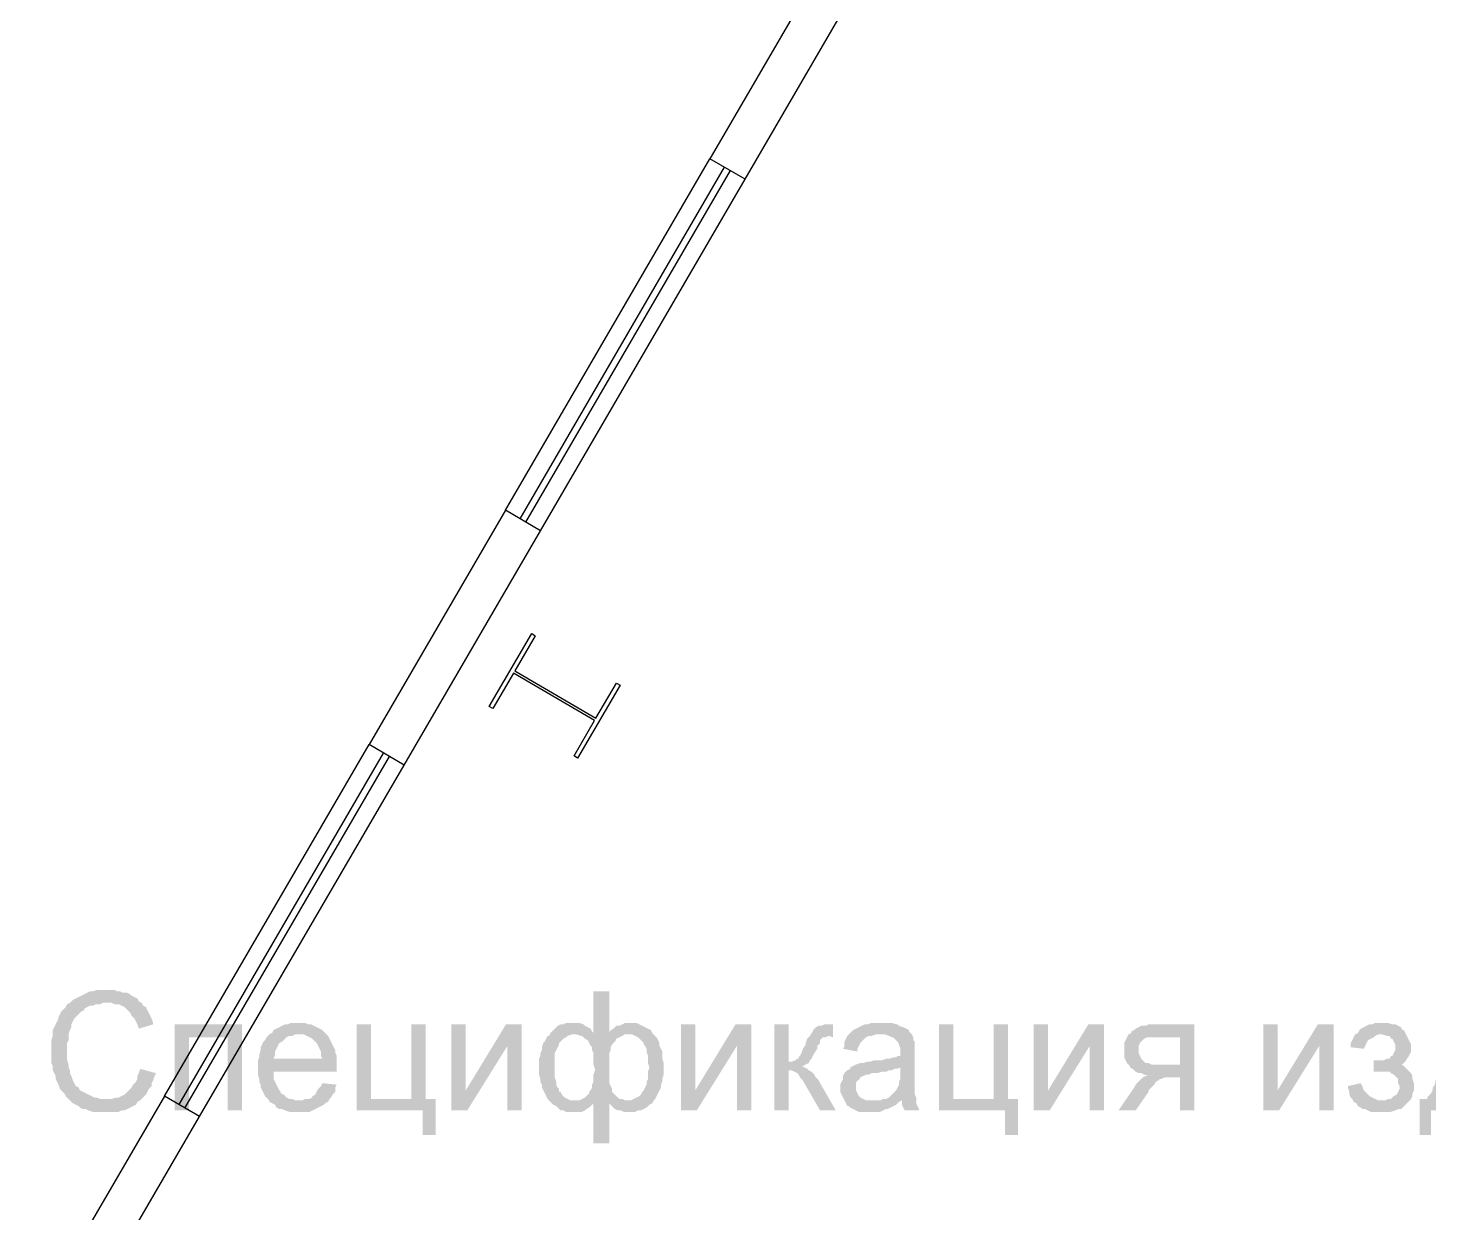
# Model space of a CAD drawing. Header units: millimetres. Extents: x -383313 to -161684, y -117025 to 99224.
# Drawn here: x -367120 to -362985, y -25463 to -21968 of the extents above; entities that cross this region are included whole.
import ezdxf

# ---------------------------------------------------------------- set-up
doc = ezdxf.new("R2010")
doc.units = ezdxf.units.MM
doc.header["$MEASUREMENT"] = 0
for name, color, linetype in [('001__КОНСТРУКТИВ__Колонны', 14, 'Continuous'), ('001__КОНСТРУКТИВ__Окна', 7, 'Continuous'), ('001__КОНСТРУКТИВ__размеры внутр.', 7, 'Continuous'), ('PDF_Solid Fills', 7, 'Continuous')]:
    doc.layers.add(name, color=color, linetype=linetype)

# ---------------------------------------------------------------- blocks, each defined once
blk = doc.blocks.new('A$Cf5759c35')
at = {"layer": 'PDF_Solid Fills'}
for points in [[(-8424.3, -6540.5), (-8424.3, -6540.5), (-8454, -6540.5), (-8466.7, -6544.7), (-8475.1, -6544.7), (-8483.6, -6549), (-8492.1, -6553.2), (-8500.5, -6557.4), (-8509, -6561.7), (-8509, -6561.7), (-8517.5, -6565.9), (-8525.9, -6570.1), (-8534.4, -6578.6), (-8542.9, -6582.8), (-8547.1, -6591.3), (-8555.6, -6599.8), (-8559.8, -6604), (-8564, -6612.5), (-8568.3, -6620.9), (-8568.3, -6625.2), (-8572.5, -6633.6), (-8576.7, -6642.1), (-8581, -6650.6), (-8585.2, -6659), (-8585.2, -6667.5), (-8585.2, -6676), (-8589.4, -6688.7), (-8589.4, -6697.1), (-8589.4, -6709.8), (-8589.4, -6718.3), (-8589.4, -6726.8), (-8589.4, -6739.5), (-8589.4, -6747.9), (-8589.4, -6756.4), (-8585.2, -6764.9), (-8585.2, -6777.6), (-8581, -6786), (-8576.7, -6794.5), (-8576.7, -6803), (-8572.5, -6811.4), (-8572.5, -6811.4), (-8568.3, -6819.9), (-8564, -6832.6), (-8555.6, -6841.1), (-8551.3, -6845.3), (-8547.1, -6853.8), (-8538.6, -6862.2), (-8534.4, -6866.5), (-8428.6, -6862.2), (-8432.8, -6862.2), (-8445.5, -6862.2), (-8454, -6858), (-8462.4, -6858), (-8470.9, -6853.8), (-8479.4, -6849.5), (-8487.8, -6845.3), (-8496.3, -6841.1), (-8504.8, -6836.8), (-8509, -6828.4), (-8517.5, -6824.1), (-8521.7, -6815.7), (-8525.9, -6807.2), (-8530.2, -6794.5), (-8530.2, -6794.5), (-8534.4, -6786), (-8534.4, -6777.6), (-8538.6, -6769.1), (-8538.6, -6760.6), (-8542.9, -6747.9), (-8542.9, -6739.5), (-8542.9, -6731), (-8542.9, -6718.3), (-8542.9, -6718.3), (-8542.9, -6709.8), (-8542.9, -6697.1), (-8538.6, -6688.7), (-8538.6, -6680.2), (-8538.6, -6671.7), (-8534.4, -6659), (-8530.2, -6650.6), (-8530.2, -6642.1), (-8525.9, -6633.6), (-8521.7, -6625.2), (-8513.2, -6616.7), (-8509, -6612.5), (-8500.5, -6604), (-8492.1, -6599.8), (-8492.1, -6595.5), (-8483.6, -6591.3), (-8475.1, -6587.1), (-8466.7, -6587.1), (-8458.2, -6582.8), (-8445.5, -6582.8), (-8437, -6578.6), (-8424.3, -6578.6), (-8322.7, -6578.6), (-8331.2, -6574.4), (-8335.4, -6565.9), (-8343.9, -6561.7), (-8352.4, -6557.4), (-8356.6, -6553.2), (-8365.1, -6549), (-8377.8, -6549), (-8386.2, -6544.7), (-8394.7, -6544.7), (-8403.2, -6540.5), (-8415.9, -6540.5)], [(-8322.7, -6578.6), (-8424.3, -6578.6), (-8411.6, -6578.6), (-8403.2, -6582.8), (-8390.5, -6582.8), (-8382, -6587.1), (-8373.5, -6591.3), (-8369.3, -6595.5), (-8360.8, -6604), (-8356.6, -6608.2), (-8352.4, -6616.7), (-8343.9, -6625.2), (-8339.7, -6633.6), (-8335.4, -6642.1), (-8331.2, -6654.8), (-8288.9, -6642.1), (-8288.9, -6637.9), (-8293.1, -6625.2), (-8297.3, -6616.7), (-8301.6, -6608.2), (-8305.8, -6599.8), (-8310, -6591.3), (-8318.5, -6587.1)], [(-8026.4, -6642.1), (-8225.4, -6642.1), (-8225.4, -6896.1), (-8183, -6896.1), (-8183, -6680.2), (-8068.7, -6680.2)], [(-7861.3, -6637.9), (-7861.3, -6637.9), (-7882.5, -6637.9), (-7890.9, -6642.1), (-7899.4, -6642.1), (-7907.9, -6646.3), (-7916.3, -6650.6), (-7924.8, -6654.8), (-7933.3, -6659), (-7937.5, -6667.5), (-7946, -6671.7), (-7861.3, -6671.7), (-7857.1, -6671.7), (-7844.4, -6671.7), (-7835.9, -6676), (-7827.4, -6680.2), (-7819, -6684.4), (-7814.7, -6688.7), (-7806.3, -6697.1), (-7806.3, -6697.1), (-7802, -6705.6), (-7797.8, -6714.1), (-7793.6, -6722.5), (-7793.6, -6735.2), (-7789.3, -6743.7), (-7933.3, -6743.7), (-7747, -6747.9), (-7747, -6735.2), (-7751.2, -6726.8), (-7751.2, -6718.3), (-7755.5, -6709.8), (-7759.7, -6701.4), (-7763.9, -6692.9), (-7768.2, -6684.4), (-7772.4, -6676), (-7776.6, -6671.7), (-7780.9, -6667.5), (-7789.3, -6659), (-7797.8, -6654.8), (-7806.3, -6650.6), (-7814.7, -6646.3), (-7823.2, -6642.1), (-7831.7, -6642.1), (-7840.1, -6637.9), (-7848.6, -6637.9)], [(-7645.4, -6642.1), (-7687.7, -6642.1), (-7687.7, -6896.1), (-7493, -6896.1), (-7493, -6968.1), (-7454.9, -6968.1), (-7454.9, -6862.2), (-7484.5, -6862.2), (-7645.4, -6862.2)], [(-7484.5, -6642.1), (-7526.9, -6642.1), (-7526.9, -6862.2), (-7645.4, -6862.2), (-7484.5, -6862.2)], [(-7200.9, -6642.1), (-7247.5, -6642.1), (-7366, -6836.8), (-7408.3, -6896.1), (-7361.8, -6896.1), (-7243.2, -6705.6)], [(-7048.5, -6637.9), (-7048.5, -6637.9), (-7069.7, -6637.9), (-7078.1, -6642.1), (-7086.6, -6642.1), (-7095.1, -6646.3), (-7103.5, -6654.8), (-7107.8, -6659), (-7116.2, -6667.5), (-7120.5, -6676), (-7124.7, -6676), (-7128.9, -6684.4), (-7133.2, -6692.9), (-7137.4, -6697.1), (-7141.6, -6709.8), (-7141.6, -6718.3), (-7145.9, -6726.8), (-7145.9, -6735.2), (-7150.1, -6743.7), (-7150.1, -6756.4), (-7150.1, -6764.9), (-7150.1, -6769.1), (-7150.1, -6777.6), (-7150.1, -6790.3), (-7145.9, -6803), (-7145.9, -6811.4), (-7141.6, -6819.9), (-7141.6, -6828.4), (-7137.4, -6836.8), (-7133.2, -6845.3), (-7128.9, -6853.8), (-7124.7, -6862.2), (-7120.5, -6866.5), (-7044.3, -6866.5), (-7048.5, -6866.5), (-7057, -6866.5), (-7065.4, -6862.2), (-7073.9, -6858), (-7082.4, -6849.5), (-7086.6, -6841.1), (-7090.8, -6841.1), (-7090.8, -6832.6), (-7095.1, -6828.4), (-7099.3, -6819.9), (-7099.3, -6811.4), (-7103.5, -6798.7), (-7103.5, -6790.3), (-7103.5, -6777.6), (-7103.5, -6764.9), (-7103.5, -6760.6), (-7103.5, -6747.9), (-7103.5, -6739.5), (-7103.5, -6726.8), (-7099.3, -6718.3), (-7095.1, -6709.8), (-7090.8, -6701.4), (-7090.8, -6697.1), (-7086.6, -6692.9), (-7078.1, -6684.4), (-7069.7, -6680.2), (-7065.4, -6676), (-7052.7, -6671.7), (-7044.3, -6671.7), (-6887.6, -6671.7), (-6942.7, -6667.5), (-6989.2, -6667.5), (-6993.5, -6663.3), (-6997.7, -6654.8), (-7006.2, -6650.6), (-7014.6, -6646.3), (-7018.9, -6642.1), (-7031.6, -6637.9), (-7040, -6637.9)], [(-6879.2, -6637.9), (-6896.1, -6637.9), (-6904.6, -6642.1), (-6913, -6646.3), (-6921.5, -6646.3), (-6930, -6654.8), (-6938.4, -6659), (-6942.7, -6667.5), (-6887.6, -6671.7), (-6883.4, -6671.7), (-6874.9, -6671.7), (-6866.5, -6676), (-6858, -6680.2), (-6849.5, -6688.7), (-6841.1, -6697.1), (-6841.1, -6701.4), (-6836.8, -6705.6), (-6832.6, -6714.1), (-6832.6, -6722.5), (-6828.4, -6735.2), (-6828.4, -6743.7), (-6828.4, -6756.4), (-6824.1, -6769.1), (-6824.1, -6769.1), (-6828.4, -6781.8), (-6828.4, -6794.5), (-6828.4, -6803), (-6832.6, -6811.4), (-6832.6, -6819.9), (-6836.8, -6828.4), (-6841.1, -6836.8), (-6845.3, -6841.1), (-6849.5, -6849.5), (-6853.8, -6853.8), (-6862.2, -6858), (-6870.7, -6862.2), (-6879.2, -6866.5), (-6887.6, -6866.5), (-7116.2, -6870.7), (-7107.8, -6879.2), (-7099.3, -6883.4), (-7095.1, -6887.6), (-7086.6, -6896.1), (-7078.1, -6896.1), (-7069.7, -6900.3), (-7057, -6900.3), (-7048.5, -6900.3), (-7044.3, -6900.3), (-7035.8, -6900.3), (-7023.1, -6900.3), (-7014.6, -6896.1), (-7010.4, -6891.9), (-7001.9, -6887.6), (-6993.5, -6879.2), (-6989.2, -6874.9), (-6942.7, -6874.9), (-6815.7, -6874.9), (-6811.4, -6866.5), (-6807.2, -6862.2), (-6803, -6853.8), (-6798.7, -6845.3), (-6794.5, -6836.8), (-6790.3, -6828.4), (-6790.3, -6819.9), (-6786, -6811.4), (-6786, -6803), (-6781.8, -6790.3), (-6781.8, -6781.8), (-6781.8, -6769.1), (-6781.8, -6764.9), (-6781.8, -6756.4), (-6786, -6743.7), (-6786, -6735.2), (-6786, -6722.5), (-6790.3, -6714.1), (-6794.5, -6705.6), (-6794.5, -6697.1), (-6798.7, -6688.7), (-6803, -6680.2), (-6807.2, -6676), (-6815.7, -6667.5), (-6819.9, -6659), (-6828.4, -6654.8), (-6836.8, -6650.6), (-6845.3, -6646.3), (-6853.8, -6642.1), (-6862.2, -6637.9), (-6870.7, -6637.9)], [(-6523.6, -6642.1), (-6570.1, -6642.1), (-6688.7, -6836.8), (-6731, -6896.1), (-6684.4, -6896.1), (-6565.9, -6705.6)], [(-6413.5, -6642.1), (-6455.8, -6642.1), (-6455.8, -6896.1), (-6413.5, -6896.1), (-6413.5, -6777.6), (-6354.2, -6777.6), (-6358.5, -6773.3), (-6366.9, -6769.1), (-6375.4, -6764.9), (-6371.2, -6764.9), (-6362.7, -6760.6), (-6354.2, -6756.4), (-6413.5, -6752.2)], [(-6282.3, -6642.1), (-6307.7, -6642.1), (-6316.1, -6646.3), (-6324.6, -6646.3), (-6333.1, -6650.6), (-6341.5, -6659), (-6341.5, -6663.3), (-6345.8, -6667.5), (-6350, -6676), (-6295, -6676), (-6282.3, -6680.2)], [(-6138.3, -6637.9), (-6138.3, -6637.9), (-6168, -6637.9), (-6180.7, -6642.1), (-6189.1, -6642.1), (-6197.6, -6646.3), (-6206.1, -6650.6), (-6214.5, -6654.8), (-6223, -6659), (-6227.2, -6663.3), (-6235.7, -6671.7), (-6146.8, -6671.7), (-6138.3, -6671.7), (-6129.9, -6671.7), (-6117.2, -6676), (-6108.7, -6680.2), (-6104.5, -6680.2), (-6096, -6688.7), (-6096, -6688.7), (-6091.8, -6692.9), (-6087.5, -6701.4), (-6083.3, -6714.1), (-6083.3, -6722.5), (-6083.3, -6726.8), (-6083.3, -6735.2), (-6091.8, -6735.2), (-6096, -6739.5), (-6104.5, -6739.5), (-6117.2, -6743.7), (-6125.6, -6743.7), (-6138.3, -6747.9), (-6146.8, -6747.9), (-6159.5, -6747.9), (-6172.2, -6752.2), (-6180.7, -6752.2), (-6193.4, -6756.4), (-6197.6, -6756.4), (-6201.8, -6756.4), (-6214.5, -6760.6), (-6223, -6764.9), (-6083.3, -6769.1), (-6083.3, -6786), (-6083.3, -6790.3), (-6083.3, -6803), (-6087.5, -6811.4), (-6087.5, -6819.9), (-6091.8, -6828.4), (-6091.8, -6828.4), (-6096, -6836.8), (-6104.5, -6845.3), (-6112.9, -6853.8), (-6117.2, -6858), (-6125.6, -6862.2), (-6134.1, -6862.2), (-6079.1, -6866.5), (-6079.1, -6866.5), (-6079.1, -6879.2), (-6074.8, -6887.6), (-6070.6, -6896.1), (-6028.3, -6896.1), (-6028.3, -6891.9), (-6032.5, -6883.4), (-6036.7, -6874.9), (-6036.7, -6866.5), (-6036.7, -6862.2), (-6036.7, -6858), (-6041, -6849.5), (-6041, -6841.1), (-6041, -6828.4), (-6041, -6819.9), (-6041, -6803), (-6041, -6790.3), (-6041, -6731), (-6041, -6731), (-6041, -6718.3), (-6041, -6709.8), (-6041, -6701.4), (-6041, -6692.9), (-6045.2, -6688.7), (-6045.2, -6680.2), (-6049.4, -6671.7), (-6057.9, -6663.3), (-6057.9, -6659), (-6066.4, -6654.8), (-6074.8, -6650.6), (-6087.5, -6646.3), (-6091.8, -6642.1), (-6096, -6642.1), (-6108.7, -6637.9), (-6117.2, -6637.9), (-6125.6, -6637.9)], [(-5926.7, -6642.1), (-5969, -6642.1), (-5969, -6896.1), (-5774.3, -6896.1), (-5774.3, -6968.1), (-5736.2, -6968.1), (-5736.2, -6862.2), (-5765.8, -6862.2), (-5926.7, -6862.2)], [(-5765.8, -6642.1), (-5808.1, -6642.1), (-5808.1, -6862.2), (-5926.7, -6862.2), (-5765.8, -6862.2)], [(-5482.2, -6642.1), (-5528.7, -6642.1), (-5647.3, -6836.8), (-5689.6, -6896.1), (-5643, -6896.1), (-5524.5, -6705.6)], [(-5215.5, -6642.1), (-5350.9, -6642.1), (-5359.4, -6646.3), (-5372.1, -6646.3), (-5380.6, -6650.6), (-5389, -6654.8), (-5393.3, -6659), (-5401.7, -6663.3), (-5401.7, -6667.5), (-5410.2, -6671.7), (-5257.8, -6680.2), (-5257.8, -6760.6), (-5308.6, -6760.6), (-5406, -6764.9), (-5406, -6769.1), (-5397.5, -6773.3), (-5389, -6781.8), (-5380.6, -6786), (-5372.1, -6786), (-5363.6, -6790.3), (-5350.9, -6794.5), (-5359.4, -6794.5), (-5257.8, -6798.7), (-5257.8, -6896.1), (-5215.5, -6896.1)], [(-4804.8, -6642.1), (-4851.4, -6642.1), (-4969.9, -6836.8), (-5012.3, -6896.1), (-4965.7, -6896.1), (-4847.2, -6705.6)], [(-4665.1, -6637.9), (-4682.1, -6637.9), (-4690.5, -6642.1), (-4699, -6642.1), (-4707.5, -6646.3), (-4715.9, -6650.6), (-4724.4, -6654.8), (-4728.6, -6659), (-4732.9, -6667.5), (-4741.3, -6671.7), (-4745.6, -6680.2), (-4749.8, -6688.7), (-4754, -6697.1), (-4754, -6709.8), (-4715.9, -6714.1), (-4711.7, -6705.6), (-4707.5, -6697.1), (-4703.2, -6688.7), (-4694.8, -6684.4), (-4686.3, -6680.2), (-4682.1, -6676), (-4673.6, -6671.7), (-4665.1, -6671.7), (-4593.2, -6667.5), (-4597.4, -6659), (-4601.6, -6659), (-4605.9, -6650.6), (-4614.3, -6646.3), (-4622.8, -6642.1), (-4631.3, -6642.1), (-4644, -6637.9), (-4652.4, -6637.9)], [(-4309.5, -6642.1), (-4483.1, -6642.1), (-4483.1, -6676), (-4351.9, -6680.2), (-4351.9, -6862.2), (-4487.3, -6862.2), (-4529.7, -6862.2), (-4550.8, -6862.2), (-4550.8, -6968.1), (-4517, -6968.1), (-4517, -6896.1), (-4318, -6896.1), (-4279.9, -6862.2), (-4309.5, -6862.2)], [(-7946, -6671.7), (-7946, -6671.7), (-7954.4, -6680.2), (-7958.7, -6688.7), (-7962.9, -6692.9), (-7967.1, -6701.4), (-7971.4, -6709.8), (-7971.4, -6718.3), (-7975.6, -6731), (-7975.6, -6739.5), (-7979.8, -6747.9), (-7979.8, -6760.6), (-7979.8, -6773.3), (-7979.8, -6781.8), (-7979.8, -6790.3), (-7975.6, -6803), (-7975.6, -6811.4), (-7971.4, -6819.9), (-7971.4, -6828.4), (-7967.1, -6836.8), (-7962.9, -6845.3), (-7958.7, -6853.8), (-7950.2, -6862.2), (-7946, -6866.5), (-7857.1, -6866.5), (-7861.3, -6866.5), (-7869.8, -6866.5), (-7878.2, -6862.2), (-7886.7, -6862.2), (-7895.2, -6858), (-7903.6, -6849.5), (-7912.1, -6845.3), (-7912.1, -6841.1), (-7916.3, -6836.8), (-7920.6, -6828.4), (-7924.8, -6819.9), (-7929, -6811.4), (-7933.3, -6803), (-7933.3, -6790.3), (-7933.3, -6781.8), (-7747, -6781.8), (-7747, -6777.6), (-7747, -6769.1), (-7747, -6756.4), (-7747, -6747.9), (-7933.3, -6743.7), (-7933.3, -6743.7), (-7929, -6731), (-7929, -6722.5), (-7924.8, -6714.1), (-7920.6, -6705.6), (-7916.3, -6697.1), (-7907.9, -6692.9), (-7903.6, -6688.7), (-7895.2, -6680.2), (-7886.7, -6676), (-7878.2, -6676), (-7869.8, -6671.7), (-7861.3, -6671.7)], [(-6887.6, -6671.7), (-7044.3, -6671.7), (-7040, -6671.7), (-7027.3, -6676), (-7023.1, -6676), (-7014.6, -6684.4), (-7006.2, -6688.7), (-7001.9, -6697.1), (-6997.7, -6705.6), (-6993.5, -6709.8), (-6993.5, -6718.3), (-6989.2, -6726.8), (-6989.2, -6739.5), (-6989.2, -6747.9), (-6989.2, -6760.6), (-6985, -6773.3), (-6985, -6777.6), (-6989.2, -6790.3), (-6989.2, -6803), (-6989.2, -6811.4), (-6993.5, -6819.9), (-6993.5, -6828.4), (-6997.7, -6836.8), (-7001.9, -6841.1), (-7001.9, -6845.3), (-7010.4, -6853.8), (-7014.6, -6858), (-7023.1, -6862.2), (-7031.6, -6866.5), (-7044.3, -6866.5), (-7120.5, -6866.5), (-7116.2, -6870.7), (-6887.6, -6866.5), (-6896.1, -6866.5), (-6904.6, -6862.2), (-6913, -6862.2), (-6921.5, -6853.8), (-6930, -6845.3), (-6930, -6845.3), (-6934.2, -6841.1), (-6934.2, -6832.6), (-6938.4, -6824.1), (-6942.7, -6815.7), (-6942.7, -6807.2), (-6942.7, -6794.5), (-6942.7, -6781.8), (-6942.7, -6769.1), (-6942.7, -6760.6), (-6942.7, -6747.9), (-6942.7, -6739.5), (-6942.7, -6726.8), (-6938.4, -6718.3), (-6938.4, -6709.8), (-6934.2, -6701.4), (-6930, -6697.1), (-6925.7, -6692.9), (-6921.5, -6684.4), (-6913, -6680.2), (-6904.6, -6676), (-6896.1, -6671.7)], [(-6350, -6676), (-6358.5, -6684.4), (-6362.7, -6697.1), (-6362.7, -6701.4), (-6371.2, -6714.1), (-6375.4, -6726.8), (-6379.6, -6735.2), (-6383.9, -6739.5), (-6383.9, -6743.7), (-6388.1, -6743.7), (-6392.3, -6747.9), (-6405, -6752.2), (-6413.5, -6752.2), (-6354.2, -6756.4), (-6350, -6747.9), (-6345.8, -6743.7), (-6341.5, -6735.2), (-6337.3, -6726.8), (-6328.8, -6714.1), (-6328.8, -6705.6), (-6320.4, -6697.1), (-6320.4, -6688.7), (-6316.1, -6684.4), (-6311.9, -6680.2), (-6303.4, -6680.2), (-6295, -6676)], [(-6235.7, -6671.7), (-6239.9, -6676), (-6244.2, -6684.4), (-6248.4, -6692.9), (-6248.4, -6705.6), (-6252.6, -6714.1), (-6210.3, -6722.5), (-6210.3, -6714.1), (-6206.1, -6705.6), (-6201.8, -6697.1), (-6193.4, -6688.7), (-6189.1, -6684.4), (-6184.9, -6680.2), (-6176.4, -6676), (-6168, -6676), (-6155.3, -6671.7), (-6146.8, -6671.7)], [(-5410.2, -6671.7), (-5414.4, -6680.2), (-5418.7, -6688.7), (-5422.9, -6697.1), (-5422.9, -6705.6), (-5422.9, -6718.3), (-5422.9, -6722.5), (-5422.9, -6731), (-5422.9, -6739.5), (-5418.7, -6747.9), (-5414.4, -6756.4), (-5406, -6764.9), (-5308.6, -6760.6), (-5308.6, -6760.6), (-5321.3, -6760.6), (-5334, -6760.6), (-5342.5, -6760.6), (-5350.9, -6756.4), (-5359.4, -6756.4), (-5363.6, -6752.2), (-5363.6, -6752.2), (-5372.1, -6743.7), (-5376.3, -6735.2), (-5380.6, -6726.8), (-5380.6, -6718.3), (-5380.6, -6714.1), (-5380.6, -6705.6), (-5376.3, -6697.1), (-5367.9, -6688.7), (-5367.9, -6688.7), (-5363.6, -6684.4), (-5355.2, -6680.2), (-5346.7, -6680.2), (-5334, -6680.2), (-5321.3, -6680.2), (-5257.8, -6680.2)], [(-4593.2, -6667.5), (-4665.1, -6671.7), (-4660.9, -6671.7), (-4648.2, -6676), (-4639.7, -6676), (-4635.5, -6684.4), (-4631.3, -6684.4), (-4627, -6692.9), (-4622.8, -6701.4), (-4622.8, -6709.8), (-4622.8, -6718.3), (-4627, -6726.8), (-4631.3, -6735.2), (-4635.5, -6735.2), (-4639.7, -6743.7), (-4648.2, -6743.7), (-4656.7, -6747.9), (-4665.1, -6747.9), (-4673.6, -6747.9), (-4686.3, -6747.9), (-4686.3, -6781.8), (-4686.3, -6781.8), (-4677.8, -6781.8), (-4584.7, -6777.6), (-4588.9, -6773.3), (-4597.4, -6764.9), (-4605.9, -6760.6), (-4601.6, -6760.6), (-4593.2, -6752.2), (-4588.9, -6743.7), (-4584.7, -6739.5), (-4580.5, -6731), (-4576.2, -6722.5), (-4576.2, -6714.1), (-4576.2, -6709.8), (-4576.2, -6701.4), (-4580.5, -6692.9), (-4584.7, -6684.4), (-4588.9, -6676)], [(-4483.1, -6676), (-4483.1, -6688.7), (-4487.3, -6697.1), (-4487.3, -6731), (-4491.6, -6743.7), (-4491.6, -6752.2), (-4491.6, -6764.9), (-4495.8, -6773.3), (-4495.8, -6781.8), (-4500, -6790.3), (-4500, -6798.7), (-4504.3, -6807.2), (-4504.3, -6815.7), (-4508.5, -6824.1), (-4512.7, -6828.4), (-4512.7, -6836.8), (-4517, -6845.3), (-4521.2, -6849.5), (-4525.4, -6853.8), (-4529.7, -6862.2), (-4487.3, -6862.2), (-4487.3, -6858), (-4483.1, -6853.8), (-4478.9, -6845.3), (-4474.6, -6836.8), (-4474.6, -6832.6), (-4470.4, -6824.1), (-4466.2, -6815.7), (-4466.2, -6807.2), (-4461.9, -6798.7), (-4461.9, -6790.3), (-4457.7, -6777.6), (-4457.7, -6769.1), (-4457.7, -6760.6), (-4453.5, -6747.9), (-4453.5, -6739.5), (-4453.5, -6726.8), (-4449.2, -6714.1), (-4449.2, -6701.4), (-4449.2, -6688.7), (-4449.2, -6680.2), (-4351.9, -6680.2)], [(-8327, -6773.3), (-8327, -6773.3), (-8331.2, -6786), (-8335.4, -6794.5), (-8335.4, -6803), (-8339.7, -6811.4), (-8348.1, -6819.9), (-8352.4, -6828.4), (-8356.6, -6832.6), (-8365.1, -6841.1), (-8365.1, -6841.1), (-8373.5, -6849.5), (-8382, -6853.8), (-8390.5, -6858), (-8398.9, -6858), (-8411.6, -6862.2), (-8420.1, -6862.2), (-8428.6, -6862.2), (-8534.4, -6866.5), (-8525.9, -6874.9), (-8517.5, -6879.2), (-8509, -6883.4), (-8504.8, -6887.6), (-8496.3, -6891.9), (-8487.8, -6891.9), (-8479.4, -6896.1), (-8466.7, -6900.3), (-8458.2, -6900.3), (-8449.7, -6900.3), (-8437, -6900.3), (-8424.3, -6900.3), (-8424.3, -6900.3), (-8411.6, -6900.3), (-8403.2, -6900.3), (-8390.5, -6900.3), (-8382, -6896.1), (-8373.5, -6896.1), (-8365.1, -6891.9), (-8356.6, -6887.6), (-8348.1, -6883.4), (-8339.7, -6879.2), (-8335.4, -6870.7), (-8327, -6866.5), (-8322.7, -6862.2), (-8314.3, -6853.8), (-8310, -6849.5), (-8305.8, -6841.1), (-8301.6, -6832.6), (-8293.1, -6824.1), (-8293.1, -6815.7), (-8288.9, -6807.2), (-8284.6, -6794.5), (-8280.4, -6786)], [(-6354.2, -6777.6), (-6413.5, -6777.6), (-6405, -6777.6), (-6396.6, -6781.8), (-6388.1, -6786), (-6388.1, -6786), (-6383.9, -6790.3), (-6379.6, -6798.7), (-6371.2, -6807.2), (-6366.9, -6815.7), (-6320.4, -6896.1), (-6273.8, -6896.1), (-6320.4, -6815.7), (-6320.4, -6815.7), (-6324.6, -6807.2), (-6333.1, -6798.7), (-6337.3, -6790.3), (-6345.8, -6781.8)], [(-6223, -6764.9), (-6231.5, -6769.1), (-6231.5, -6773.3), (-6239.9, -6777.6), (-6248.4, -6786), (-6252.6, -6794.5), (-6252.6, -6803), (-6256.9, -6811.4), (-6261.1, -6819.9), (-6261.1, -6828.4), (-6261.1, -6832.6), (-6261.1, -6841.1), (-6256.9, -6849.5), (-6252.6, -6858), (-6248.4, -6866.5), (-6244.2, -6874.9), (-6239.9, -6883.4), (-6235.7, -6883.4), (-6231.5, -6887.6), (-6223, -6891.9), (-6214.5, -6896.1), (-6206.1, -6900.3), (-6193.4, -6900.3), (-6184.9, -6900.3), (-6172.2, -6900.3), (-6163.7, -6900.3), (-6155.3, -6900.3), (-6142.6, -6900.3), (-6134.1, -6896.1), (-6125.6, -6891.9), (-6121.4, -6891.9), (-6112.9, -6887.6), (-6104.5, -6883.4), (-6096, -6879.2), (-6087.5, -6870.7), (-6163.7, -6866.5), (-6168, -6866.5), (-6176.4, -6866.5), (-6184.9, -6866.5), (-6193.4, -6862.2), (-6201.8, -6858), (-6206.1, -6853.8), (-6210.3, -6845.3), (-6214.5, -6836.8), (-6214.5, -6828.4), (-6214.5, -6824.1), (-6214.5, -6815.7), (-6210.3, -6807.2), (-6206.1, -6807.2), (-6201.8, -6798.7), (-6193.4, -6794.5), (-6184.9, -6790.3), (-6176.4, -6790.3), (-6168, -6786), (-6155.3, -6786), (-6151, -6786), (-6138.3, -6781.8), (-6125.6, -6781.8), (-6117.2, -6777.6), (-6108.7, -6777.6), (-6100.2, -6773.3), (-6091.8, -6773.3), (-6083.3, -6769.1)], [(-4584.7, -6777.6), (-4677.8, -6781.8), (-4639.7, -6781.8), (-4635.5, -6786), (-4627, -6790.3), (-4618.6, -6798.7), (-4614.3, -6803), (-4614.3, -6815.7), (-4610.1, -6824.1), (-4610.1, -6832.6), (-4614.3, -6841.1), (-4618.6, -6849.5), (-4627, -6853.8), (-4627, -6853.8), (-4635.5, -6862.2), (-4644, -6862.2), (-4652.4, -6866.5), (-4660.9, -6866.5), (-4584.7, -6870.7), (-4576.2, -6862.2), (-4572, -6853.8), (-4572, -6845.3), (-4567.8, -6836.8), (-4567.8, -6824.1), (-4567.8, -6824.1), (-4567.8, -6815.7), (-4572, -6803), (-4572, -6794.5), (-4576.2, -6786), (-4576.2, -6786)], [(-7789.3, -6815.7), (-7789.3, -6815.7), (-7793.6, -6824.1), (-7802, -6832.6), (-7806.3, -6841.1), (-7810.5, -6849.5), (-7819, -6853.8), (-7819, -6858), (-7827.4, -6862.2), (-7840.1, -6862.2), (-7848.6, -6866.5), (-7857.1, -6866.5), (-7946, -6866.5), (-7946, -6870.7), (-7937.5, -6874.9), (-7929, -6879.2), (-7924.8, -6887.6), (-7916.3, -6891.9), (-7907.9, -6891.9), (-7899.4, -6896.1), (-7886.7, -6900.3), (-7878.2, -6900.3), (-7869.8, -6900.3), (-7857.1, -6900.3), (-7857.1, -6900.3), (-7848.6, -6900.3), (-7835.9, -6900.3), (-7827.4, -6900.3), (-7819, -6896.1), (-7810.5, -6891.9), (-7802, -6887.6), (-7793.6, -6883.4), (-7785.1, -6879.2), (-7780.9, -6874.9), (-7772.4, -6870.7), (-7768.2, -6862.2), (-7763.9, -6858), (-7759.7, -6849.5), (-7751.2, -6841.1), (-7751.2, -6828.4), (-7747, -6819.9)], [(-5359.4, -6794.5), (-5367.9, -6798.7), (-5372.1, -6803), (-5380.6, -6811.4), (-5389, -6819.9), (-5393.3, -6828.4), (-5439.8, -6896.1), (-5389, -6896.1), (-5350.9, -6841.1), (-5350.9, -6836.8), (-5342.5, -6828.4), (-5334, -6819.9), (-5329.8, -6811.4), (-5321.3, -6807.2), (-5317.1, -6803), (-5312.8, -6803), (-5304.4, -6798.7), (-5295.9, -6798.7), (-5283.2, -6798.7), (-5257.8, -6798.7)], [(-4724.4, -6815.7), (-4762.5, -6824.1), (-4762.5, -6828.4), (-4758.3, -6841.1), (-4758.3, -6849.5), (-4754, -6858), (-4749.8, -6862.2), (-4745.6, -6870.7), (-4737.1, -6874.9), (-4732.9, -6883.4), (-4724.4, -6887.6), (-4720.2, -6891.9), (-4711.7, -6891.9), (-4703.2, -6896.1), (-4694.8, -6900.3), (-4682.1, -6900.3), (-4673.6, -6900.3), (-4660.9, -6900.3), (-4652.4, -6900.3), (-4644, -6900.3), (-4635.5, -6900.3), (-4622.8, -6896.1), (-4614.3, -6891.9), (-4605.9, -6891.9), (-4601.6, -6887.6), (-4593.2, -6879.2), (-4588.9, -6874.9), (-4584.7, -6870.7), (-4660.9, -6866.5), (-4665.1, -6866.5), (-4673.6, -6866.5), (-4682.1, -6862.2), (-4690.5, -6858), (-4699, -6853.8), (-4703.2, -6849.5), (-4711.7, -6841.1), (-4715.9, -6836.8), (-4720.2, -6824.1)], [(-6134.1, -6862.2), (-6142.6, -6866.5), (-6163.7, -6866.5), (-6087.5, -6870.7), (-6079.1, -6866.5)], [(-6815.7, -6874.9), (-6942.7, -6874.9), (-6934.2, -6883.4), (-6925.7, -6891.9), (-6917.3, -6896.1), (-6908.8, -6896.1), (-6900.3, -6900.3), (-6891.9, -6900.3), (-6883.4, -6900.3), (-6874.9, -6900.3), (-6866.5, -6900.3), (-6858, -6896.1), (-6849.5, -6896.1), (-6841.1, -6891.9), (-6832.6, -6887.6), (-6824.1, -6879.2)]]:
    blk.add_hatch(color=8, dxfattribs=at).paths.add_polyline_path(points)
at = {"layer": 'PDF_Solid Fills', "color": 8, "lineweight": 35}
for points in [[(-6942.7, -6667.5), (-6942.7, -6544.7), (-6989.2, -6667.5), (-6989.2, -6544.7)], [(-8026.4, -6642.1), (-8068.7, -6680.2), (-8026.4, -6896.1), (-8068.7, -6896.1)], [(-7366, -6642.1), (-7408.3, -6642.1), (-7366, -6836.8), (-7408.3, -6896.1)], [(-7200.9, -6642.1), (-7243.2, -6705.6), (-7200.9, -6896.1), (-7243.2, -6896.1)], [(-6688.7, -6642.1), (-6731, -6642.1), (-6688.7, -6836.8), (-6731, -6896.1)], [(-6523.6, -6642.1), (-6565.9, -6705.6), (-6523.6, -6896.1), (-6565.9, -6896.1)], [(-5647.3, -6642.1), (-5689.6, -6642.1), (-5647.3, -6836.8), (-5689.6, -6896.1)], [(-5482.2, -6642.1), (-5524.5, -6705.6), (-5482.2, -6896.1), (-5524.5, -6896.1)], [(-4969.9, -6642.1), (-5012.3, -6642.1), (-4969.9, -6836.8), (-5012.3, -6896.1)], [(-4804.8, -6642.1), (-4847.2, -6705.6), (-4804.8, -6896.1), (-4847.2, -6896.1)], [(-6942.7, -6993.5), (-6942.7, -6874.9), (-6989.2, -6993.5), (-6989.2, -6874.9)]]:
    blk.add_solid(points, dxfattribs=at)

msp = doc.modelspace()

# ---------------------------------------------------------------- linework, layer by layer
at = {"lineweight": 30, "ltscale": 100}
for p, q in [((-363698.41301, -19933.57671), (-365107.36233, -22353.25888)), ((-365003.66166, -22413.64242), (-363594.71234, -19993.96025)), ((-365711.19775, -23390.26553), (-366113.7547, -24081.60329)), ((-366010.05404, -24141.98683), (-365607.49709, -23450.64907)), ((-366717.59013, -25118.60993), (-367120.14708, -25809.9477)), ((-367016.44641, -25870.33124), (-366613.88946, -25178.99348))]:
    msp.add_line(p, q, dxfattribs=at)
at = {"layer": '001__КОНСТРУКТИВ__Колонны', "linetype": 'Continuous', "lineweight": 30}
for p, q in [((-365758.76954, -23969.50431), (-365633.47369, -23754.32544)), ((-365623.0172, -23760.41411), (-365683.65234, -23864.54686)), ((-365633.47369, -23754.32544), (-365623.0172, -23760.41411)), ((-365687.67791, -23871.46024), (-365748.31305, -23975.59299)), ((-365447.89676, -24011.08167), (-365687.67791, -23871.46024)), ((-365683.65234, -23864.54686), (-365443.87119, -24004.1683)), ((-365372.77956, -23906.12422), (-365498.07541, -24121.3031)), ((-365443.87119, -24004.1683), (-365383.23605, -23900.03554)), ((-365383.23605, -23900.03554), (-365372.77956, -23906.12422)), ((-365748.31305, -23975.59299), (-365758.76954, -23969.50431)), ((-365508.5319, -24115.21442), (-365447.89676, -24011.08167)), ((-365498.07541, -24121.3031), (-365508.5319, -24115.21442))]:
    msp.add_line(p, q, dxfattribs=at)
at = {"layer": '001__КОНСТРУКТИВ__Окна', "ltscale": 100}
for p, q in [((-365711.19775, -23390.26553), (-365107.36233, -22353.25888)), ((-365607.49709, -23450.64907), (-365003.66166, -22413.64242)), ((-366717.59013, -25118.60993), (-366113.7547, -24081.60329)), ((-366613.88946, -25178.99348), (-366010.05404, -24141.98683))]:
    msp.add_line(p, q, dxfattribs=at)
at = {"layer": '001__КОНСТРУКТИВ__Окна', "color": 5, "ltscale": 100}
for p, q in [((-365667.98914, -23415.42534), (-365064.15372, -22378.41869)), ((-365650.7057, -23425.48926), (-365046.87027, -22388.48262)), ((-366674.38152, -25143.76974), (-366070.54609, -24106.7631)), ((-366657.09807, -25153.83367), (-366053.26265, -24116.82702))]:
    msp.add_line(p, q, dxfattribs=at)
at = {"layer": '001__КОНСТРУКТИВ__размеры внутр.', "lineweight": 30, "ltscale": 100}
for p, q in [((-365003.66166, -22413.64242), (-365107.36233, -22353.25888)), ((-365607.49709, -23450.64907), (-365711.19775, -23390.26553)), ((-366010.05404, -24141.98683), (-366113.7547, -24081.60329)), ((-366613.88946, -25178.99348), (-366717.59013, -25118.60993))]:
    msp.add_line(p, q, dxfattribs=at)

# ---------------------------------------------------------------- block references
at = {"ltscale": 100}
msp.add_blockref('A$Cf5759c35', (-358461.97282, -18264.93104), dxfattribs=at)

doc.saveas('drawing.dxf')
